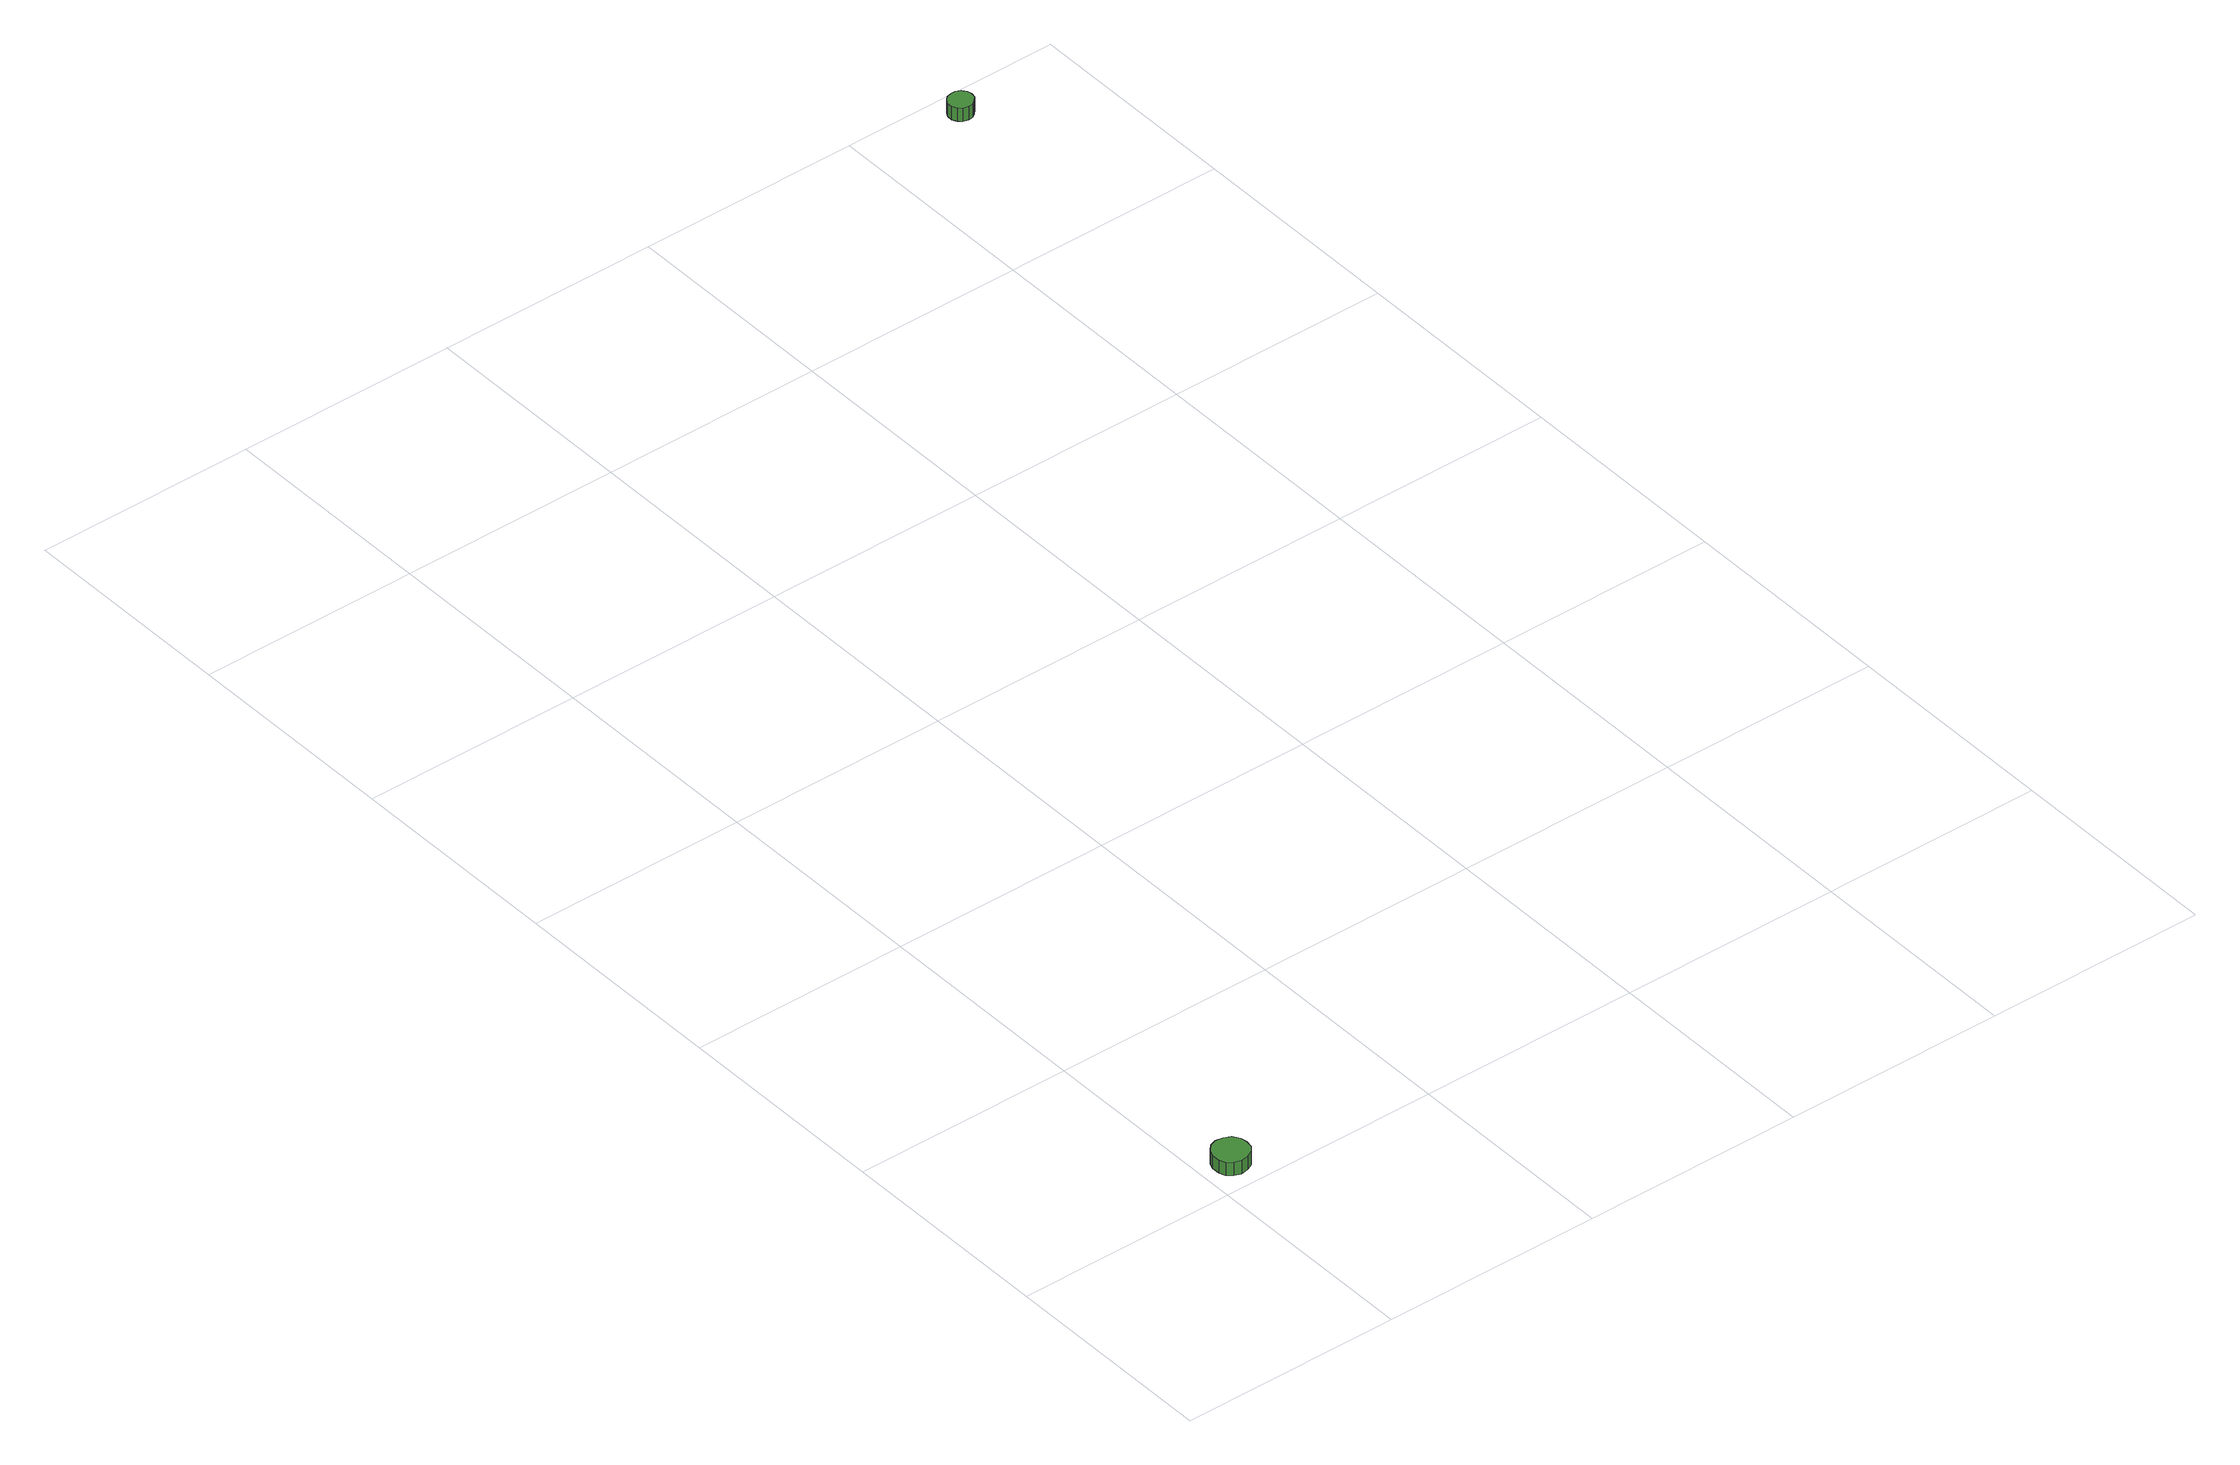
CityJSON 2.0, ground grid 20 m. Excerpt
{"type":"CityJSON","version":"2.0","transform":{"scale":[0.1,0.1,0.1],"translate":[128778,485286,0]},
"CityObjects":{
"tree1":{"type":"SolitaryVegetationObject","attributes":{"function":"something"},"geometry":[{"type":"MultiSurface","lod":"1","boundaries":[[[0,1,2,3,4,5,6,7,8,9,10,11,12,13,14]],[[15,16,17,18,19,20,21,22,23,24,25,26,27,28,29]],[[0,29,28,1]],[[1,28,27,2]],[[2,27,26,3]],[[3,26,25,4]],[[4,25,24,5]],[[5,24,23,6]],[[6,23,22,7]],[[7,22,21,8]],[[8,21,20,9]],[[9,20,19,10]],[[10,19,18,11]],[[11,18,17,12]],[[12,17,16,13]],[[13,16,15,14]],[[14,15,29,0]]]}]},
"tree2":{"type":"SolitaryVegetationObject","attributes":{"function":"something"},"geometry":[{"type":"MultiSurface","lod":"1","boundaries":[[[30,31,32,33,34,35,36,37,38,39,40,41,42,43,44]],[[45,46,47,48,49,50,51,52,53,54,55,56,57,58,59]],[[30,59,58,31]],[[31,58,57,32]],[[32,57,56,33]],[[33,56,55,34]],[[34,55,54,35]],[[35,54,53,36]],[[36,53,52,37]],[[37,52,51,38]],[[38,51,50,39]],[[39,50,49,40]],[[40,49,48,41]],[[41,48,47,42]],[[42,47,46,43]],[[43,46,45,44]],[[44,45,59,30]]]}]}
},
"vertices":[
[37,22,29],[36,28,29],[32,34,29],[26,37,29],[19,38,29],[13,36,29],[8,31,29],[6,25,29],[6,18,29],[8,12,29],[13,8,29],[19,6,29],[26,7,29],[32,10,29],[36,15,29],[36,15,16],[32,10,16],[26,7,16],[19,6,16],[13,8,16],[8,12,16],[6,18,16],[6,25,16],[8,31,16],[13,36,16],[19,38,16],[26,37,16],[32,34,16],[36,28,16],[37,22,16],
[704,1178,21],[703,1182,21],[700,1186,21],[696,1188,21],[692,1188,21],[687,1187,21],[684,1184,21],[682,1180,21],[682,1175,21],[684,1171,21],[687,1168,21],[692,1167,21],[696,1167,21],[700,1170,21],[703,1173,21],[703,1173,8],[700,1170,8],[696,1167,8],[692,1167,8],[687,1168,8],[684,1171,8],[682,1175,8],[682,1180,8],[684,1184,8],[687,1187,8],[692,1188,8],[696,1188,8],[700,1186,8],[703,1182,8],[704,1178,8]
]}
